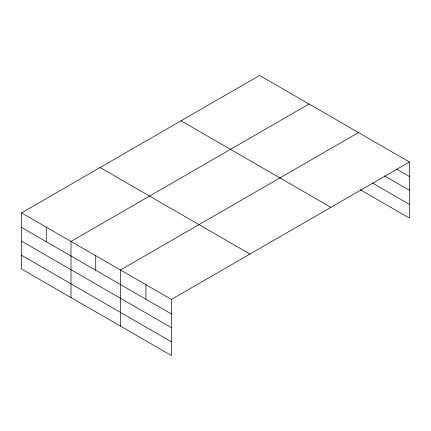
<?xml version="1.0" encoding="UTF-8"?>
<svg xmlns="http://www.w3.org/2000/svg" width="431" height="431" viewBox="0 0 431 431"><rect width="100%" height="100%" fill="white"/><g stroke="black" fill="none" stroke-linecap="round" stroke-linejoin="round"><path stroke-width="0.65" d="M21.55 212.882L171.425 299.41L171.425 355.543L21.55 269.014L21.55 212.882L259.575 75.457L409.45 161.986L409.45 218.118L360.23 189.699M309.032 104.011L71.007 241.435L71.007 297.568M358.495 132.57L120.464 269.989L120.464 326.122M171.425 299.41L409.45 161.986M396.709 169.178L409.45 176.532M384.549 175.88L409.45 190.254M372.389 182.997L409.45 204.396M181.025 120.809L330.9 207.338M100.1 167.535L249.975 254.064M21.55 227.428L171.425 313.957M21.55 241.15L171.425 327.679M21.55 255.287L171.425 341.815M145.947 284.702L145.947 299.243M95.736 255.712L95.736 270.259M46.279 227.159L46.279 241.705"/></g></svg>
